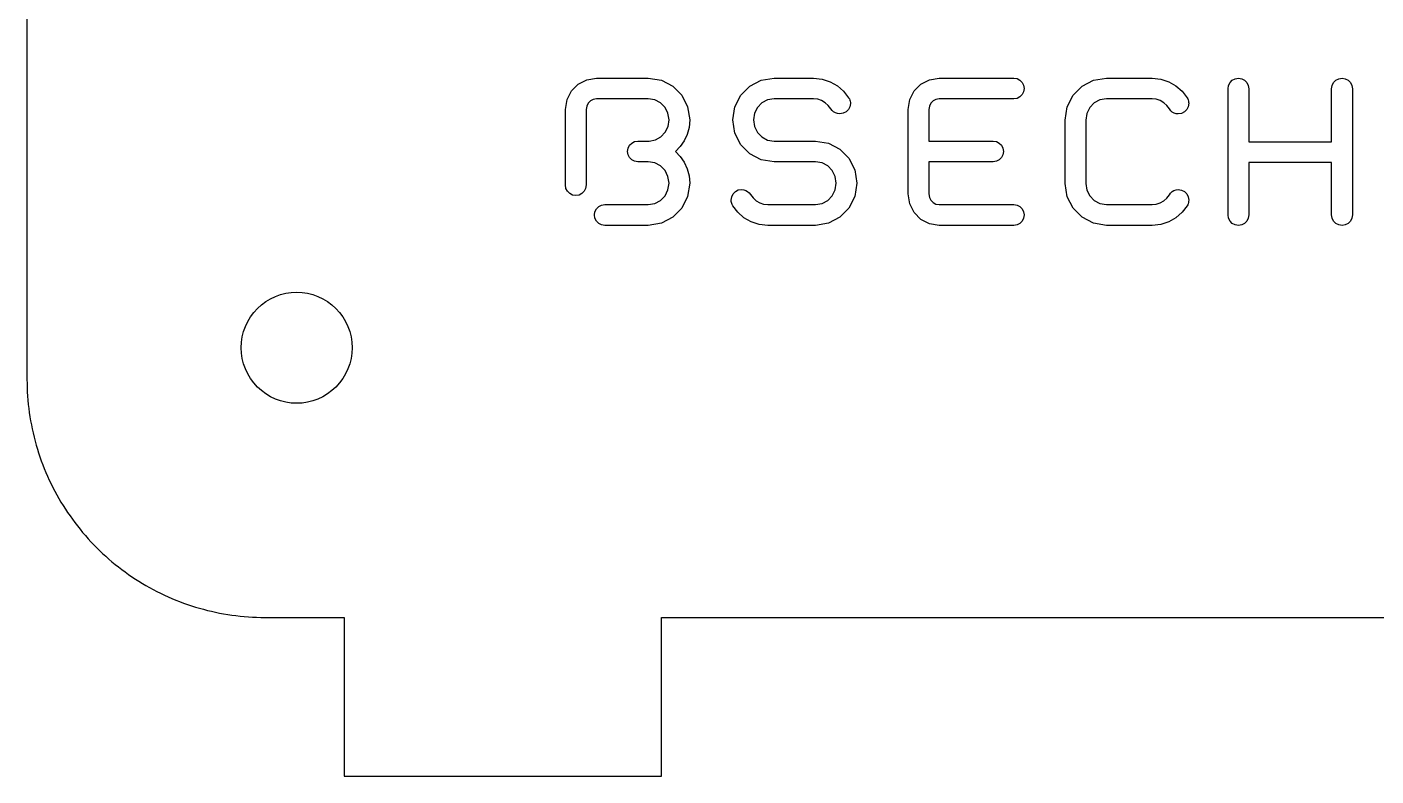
# Model space of a CAD drawing. Header units: metres. Extents: x 0 to 180, y -10 to 180.
# Drawn here: x 0 to 85, y -10 to 37.2 of the extents above; entities that cross this region are included whole.
import ezdxf

# ---------------------------------------------------------------- set-up
doc = ezdxf.new("R2010")
doc.units = ezdxf.units.M

msp = doc.modelspace()

# ---------------------------------------------------------------- linework, layer by layer
for p, q in [((0, 165), (0, 15)), ((34.0441, 32.6516), (34.3218, 33.1933)), ((34.3218, 33.1933), (34.7454, 33.619)), ((34.7454, 33.619), (35.283, 33.8975)), ((35.283, 33.8975), (35.9025, 33.9972)), ((35.9025, 33.9972), (39.1664, 33.9972)), ((39.1664, 33.9972), (39.9894, 33.8633)), ((39.9894, 33.8633), (40.7059, 33.4898)), ((40.7059, 33.4898), (41.2719, 32.9196)), ((44.991, 32.9193), (45.557, 33.4891)), ((45.557, 33.4891), (46.2735, 33.8624)), ((46.2735, 33.8624), (47.0965, 33.9962)), ((47.0965, 33.9962), (49.5764, 33.9962)), ((49.5764, 33.9962), (50.1244, 33.9387)), ((50.1244, 33.9387), (50.6323, 33.774)), ((50.6323, 33.774), (51.0883, 33.5141)), ((51.0883, 33.5141), (51.4803, 33.1709)), ((51.4803, 33.1709), (51.7964, 32.7562)), ((55.6471, 32.6516), (55.9248, 33.1933)), ((55.9248, 33.1933), (56.3486, 33.619)), ((56.3486, 33.619), (56.8865, 33.8975)), ((56.8865, 33.8975), (57.5065, 33.9972)), ((57.5065, 33.9972), (62.2064, 33.9972)), ((62.2064, 33.9972), (62.4145, 33.9644)), ((62.4145, 33.9644), (62.594, 33.8725)), ((62.594, 33.8725), (62.7347, 33.7318)), ((62.7347, 33.7318), (62.8266, 33.5523)), ((62.8266, 33.5523), (62.8594, 33.3442)), ((62.8594, 33.3442), (62.8266, 33.1358)), ((65.941, 32.919), (66.507, 33.4896)), ((66.507, 33.4896), (67.2235, 33.8632)), ((67.2235, 33.8632), (68.0464, 33.9972)), ((68.0464, 33.9972), (70.9194, 33.9972)), ((70.9194, 33.9972), (71.4673, 33.9396)), ((71.4673, 33.9396), (71.975, 33.7747)), ((71.975, 33.7747), (72.4306, 33.5145)), ((72.4306, 33.5145), (72.8224, 33.171)), ((72.8224, 33.171), (73.1384, 32.7562)), ((75.7155, 33.3292), (75.7482, 33.5423)), ((75.7155, 25.3783), (75.7155, 33.3292)), ((75.7482, 33.5423), (75.8398, 33.726)), ((75.8398, 33.726), (75.9803, 33.8698)), ((75.9803, 33.8698), (76.1595, 33.9637)), ((76.1595, 33.9637), (76.3675, 33.9972)), ((76.3675, 33.9972), (76.5759, 33.9637)), ((76.5759, 33.9637), (76.7554, 33.8698)), ((76.7554, 33.8698), (76.896, 33.726)), ((76.896, 33.726), (76.9877, 33.5423)), ((76.9877, 33.5423), (77.0205, 33.3292)), ((77.0205, 33.3292), (77.0205, 29.9902)), ((82.2424, 33.3292), (82.2753, 33.5423)), ((82.2424, 29.9902), (82.2424, 33.3292)), ((82.2753, 33.5423), (82.3672, 33.726)), ((82.3672, 33.726), (82.5079, 33.8698)), ((82.5079, 33.8698), (82.6874, 33.9637)), ((82.6874, 33.9637), (82.8954, 33.9972)), ((82.8954, 33.9972), (83.1039, 33.9637)), ((83.1039, 33.9637), (83.2834, 33.8698)), ((83.2834, 33.8698), (83.424, 33.726)), ((83.424, 33.726), (83.5157, 33.5423)), ((83.5157, 33.5423), (83.5484, 33.3292)), ((83.5484, 33.3292), (83.5484, 25.3783)), ((33.9445, 32.0252), (34.0441, 32.6516)), ((35.3748, 32.4208), (35.2832, 32.2377)), ((35.5153, 32.5642), (35.3748, 32.4208)), ((35.6945, 32.6578), (35.5153, 32.5642)), ((35.9025, 32.6912), (35.6945, 32.6578)), ((39.1664, 32.6912), (35.9025, 32.6912)), ((39.578, 32.6231), (39.1664, 32.6912)), ((39.9363, 32.4335), (39.578, 32.6231)), ((40.2195, 32.145), (39.9363, 32.4335)), ((41.2719, 32.9196), (41.6438, 32.1955)), ((44.6191, 32.1954), (44.991, 32.9193)), ((46.3266, 32.4335), (46.0434, 32.145)), ((46.6849, 32.6231), (46.3266, 32.4335)), ((47.0965, 32.6912), (46.6849, 32.6231)), ((49.5764, 32.6912), (47.0965, 32.6912)), ((49.8434, 32.6619), (49.5764, 32.6912)), ((50.0923, 32.5783), (49.8434, 32.6619)), ((50.3174, 32.4467), (50.0923, 32.5783)), ((50.513, 32.2736), (50.3174, 32.4467)), ((51.7964, 32.7562), (51.8386, 32.6851)), ((51.8386, 32.6851), (51.8707, 32.6124)), ((51.8707, 32.6124), (51.8931, 32.5387)), ((51.9104, 32.3912), (51.8781, 32.1932)), ((51.8931, 32.5387), (51.9062, 32.4648)), ((51.9062, 32.4648), (51.9104, 32.3912)), ((55.5475, 32.0252), (55.6471, 32.6516)), ((56.9779, 32.4208), (56.8862, 32.2377)), ((57.1185, 32.5642), (56.9779, 32.4208)), ((57.298, 32.6578), (57.1185, 32.5642)), ((57.5065, 32.6912), (57.298, 32.6578)), ((62.2064, 32.6912), (57.5065, 32.6912)), ((62.4145, 32.724), (62.2064, 32.6912)), ((62.594, 32.8157), (62.4145, 32.724)), ((62.7347, 32.9563), (62.594, 32.8157)), ((62.8266, 33.1358), (62.7347, 32.9563)), ((65.5691, 32.194), (65.941, 32.919)), ((67.2769, 32.4331), (66.994, 32.1439)), ((67.635, 32.623), (67.2769, 32.4331)), ((68.0464, 32.6912), (67.635, 32.623)), ((70.9194, 32.6912), (68.0464, 32.6912)), ((71.1864, 32.6619), (70.9194, 32.6912)), ((71.435, 32.5782), (71.1864, 32.6619)), ((71.6597, 32.4465), (71.435, 32.5782)), ((71.8551, 32.2731), (71.6597, 32.4465)), ((73.1384, 32.7562), (73.1729, 32.6916)), ((73.1729, 32.6916), (73.1985, 32.624)), ((73.2294, 32.4112), (73.1967, 32.1983)), ((73.1985, 32.624), (73.2161, 32.5543)), ((73.2161, 32.5543), (73.2262, 32.4831)), ((73.2262, 32.4831), (73.2294, 32.4112)), ((33.9445, 27.2643), (33.9445, 32.0252)), ((35.2832, 32.2377), (35.2505, 32.0252)), ((35.2505, 32.0252), (35.2505, 27.2643)), ((40.4055, 31.7798), (40.2195, 32.145)), ((40.4724, 31.3602), (40.4055, 31.7798)), ((41.6438, 32.1955), (41.7774, 31.3602)), ((44.4854, 31.3602), (44.6191, 32.1954)), ((45.8573, 31.7798), (45.7905, 31.3602)), ((46.0434, 32.145), (45.8573, 31.7798)), ((50.6734, 32.0652), (50.513, 32.2736)), ((50.7479, 31.9557), (50.6734, 32.0652)), ((50.8444, 31.867), (50.7479, 31.9557)), ((50.9598, 31.8012), (50.8444, 31.867)), ((51.0908, 31.7603), (50.9598, 31.8012)), ((51.2344, 31.7462), (51.0908, 31.7603)), ((51.4564, 31.7806), (51.2344, 31.7462)), ((51.643, 31.8751), (51.4564, 31.7806)), ((51.7862, 32.0169), (51.643, 31.8751)), ((51.8781, 32.1932), (51.7862, 32.0169)), ((55.5475, 26.6973), (55.5475, 32.0252)), ((56.8862, 32.2377), (56.8535, 32.0252)), ((56.8535, 32.0252), (56.8535, 30.0292)), ((65.4355, 31.3572), (65.5691, 32.194)), ((66.8082, 31.7778), (66.7415, 31.3572)), ((66.994, 32.1439), (66.8082, 31.7778)), ((72.0154, 32.0642), (71.8551, 32.2731)), ((72.1004, 31.9438), (72.0154, 32.0642)), ((72.1984, 31.8535), (72.1004, 31.9438)), ((72.3102, 31.7915), (72.1984, 31.8535)), ((72.4363, 31.7557), (72.3102, 31.7915)), ((72.5774, 31.7442), (72.4363, 31.7557)), ((72.7854, 31.7777), (72.5774, 31.7442)), ((72.9646, 31.8713), (72.7854, 31.7777)), ((73.1051, 32.0149), (72.9646, 31.8713)), ((73.1967, 32.1983), (73.1051, 32.0149)), ((40.2307, 30.5886), (40.4086, 30.9482)), ((40.4086, 30.9482), (40.4724, 31.3602)), ((41.7365, 30.8922), (41.6185, 30.4521)), ((41.7774, 31.3602), (41.7365, 30.8922)), ((44.6191, 30.5246), (44.4854, 31.3602)), ((45.7905, 31.3602), (45.8573, 30.9407)), ((45.8573, 30.9407), (46.0434, 30.5755)), ((65.4355, 27.3563), (65.4355, 31.3572)), ((66.7415, 31.3572), (66.7415, 27.3563)), ((37.8942, 29.5843), (37.9859, 29.7638)), ((37.9859, 29.7638), (38.1265, 29.9045)), ((38.1265, 29.9045), (38.306, 29.9964)), ((38.306, 29.9964), (38.5145, 30.0292)), ((38.5145, 30.0292), (39.2194, 30.0292)), ((39.2194, 30.0292), (39.6155, 30.1086)), ((39.6155, 30.1086), (39.9594, 30.3019)), ((39.9594, 30.3019), (40.2307, 30.5886)), ((41.431, 30.0475), (41.1815, 29.6864)), ((41.6185, 30.4521), (41.431, 30.0475)), ((44.991, 29.8004), (44.6191, 30.5246)), ((45.557, 29.2304), (44.991, 29.8004)), ((46.0434, 30.5755), (46.3266, 30.2869)), ((46.3266, 30.2869), (46.6849, 30.0974)), ((46.6849, 30.0974), (47.0965, 30.0292)), ((47.0965, 30.0292), (49.7074, 30.0292)), ((49.7074, 30.0292), (50.5304, 29.8951)), ((50.5304, 29.8951), (51.2469, 29.5205)), ((56.8535, 30.0292), (60.9004, 30.0292)), ((60.9004, 30.0292), (61.1089, 29.9964)), ((61.1089, 29.9964), (61.2884, 29.9045)), ((61.2884, 29.9045), (61.429, 29.7638)), ((61.429, 29.7638), (61.5207, 29.5843)), ((77.0205, 29.9902), (82.2424, 29.9902)), ((37.8615, 29.3762), (37.8942, 29.5843)), ((37.8942, 29.1678), (37.8615, 29.3762)), ((37.9859, 28.9883), (37.8942, 29.1678)), ((38.1265, 28.8477), (37.9859, 28.9883)), ((41.1815, 29.6864), (40.8774, 29.3762)), ((40.8774, 29.3762), (41.1815, 29.0589)), ((41.1815, 29.0589), (41.431, 28.6917)), ((46.2735, 28.8571), (45.557, 29.2304)), ((51.2469, 29.5205), (51.8129, 28.9473)), ((51.8129, 28.9473), (52.1847, 28.2173)), ((61.429, 28.9883), (61.2884, 28.8477)), ((61.5207, 29.1678), (61.429, 28.9883)), ((61.5207, 29.5843), (61.5534, 29.3762)), ((61.5534, 29.3762), (61.5207, 29.1678)), ((38.306, 28.756), (38.1265, 28.8477)), ((38.5145, 28.7233), (38.306, 28.756)), ((39.1664, 28.7233), (38.5145, 28.7233)), ((39.578, 28.6541), (39.1664, 28.7233)), ((39.9363, 28.4617), (39.578, 28.6541)), ((40.2195, 28.1688), (39.9363, 28.4617)), ((40.4055, 27.7981), (40.2195, 28.1688)), ((41.431, 28.6917), (41.6185, 28.2829)), ((41.6185, 28.2829), (41.7365, 27.8403)), ((47.0965, 28.7233), (46.2735, 28.8571)), ((49.7074, 28.7233), (47.0965, 28.7233)), ((50.1189, 28.6541), (49.7074, 28.7233)), ((50.477, 28.4617), (50.1189, 28.6541)), ((50.7599, 28.1688), (50.477, 28.4617)), ((50.9456, 27.7981), (50.7599, 28.1688)), ((52.1847, 28.2173), (52.3184, 27.3723)), ((60.9004, 28.7233), (56.8535, 28.7233)), ((56.8535, 28.7233), (56.8535, 26.6973)), ((61.1089, 28.756), (60.9004, 28.7233)), ((61.2884, 28.8477), (61.1089, 28.756)), ((82.2424, 28.6853), (77.0205, 28.6853)), ((77.0205, 28.6853), (77.0205, 25.3783)), ((82.2424, 25.3783), (82.2424, 28.6853)), ((33.9772, 27.0489), (33.9445, 27.2643)), ((35.2505, 27.2643), (35.2176, 27.0489)), ((40.4724, 27.3723), (40.4055, 27.7981)), ((40.4055, 26.9469), (40.4724, 27.3723)), ((41.7774, 27.3723), (41.6438, 26.5278)), ((41.7365, 27.8403), (41.7774, 27.3723)), ((51.0124, 27.3723), (50.9456, 27.7981)), ((50.9456, 26.9469), (51.0124, 27.3723)), ((52.3184, 27.3723), (52.1847, 26.5278)), ((65.5691, 26.5196), (65.4355, 27.3563)), ((66.7415, 27.3563), (66.8082, 26.9357)), ((34.0689, 26.8634), (33.9772, 27.0489)), ((34.2095, 26.718), (34.0689, 26.8634)), ((34.389, 26.6232), (34.2095, 26.718)), ((34.5975, 26.5893), (34.389, 26.6232)), ((34.8055, 26.6232), (34.5975, 26.5893)), ((34.985, 26.718), (34.8055, 26.6232)), ((35.1257, 26.8634), (34.985, 26.718)), ((35.2176, 27.0489), (35.1257, 26.8634)), ((39.9363, 26.2838), (40.2195, 26.5765)), ((40.2195, 26.5765), (40.4055, 26.9469)), ((41.6438, 26.5278), (41.2719, 25.7983)), ((44.3934, 26.3063), (44.4262, 26.5216)), ((44.4262, 26.5216), (44.5179, 26.7072)), ((44.5179, 26.7072), (44.6585, 26.8525)), ((44.6585, 26.8525), (44.838, 26.9473)), ((44.838, 26.9473), (45.0464, 26.9813)), ((45.0464, 26.9813), (45.1838, 26.9657)), ((45.1838, 26.9657), (45.3117, 26.9216)), ((45.3117, 26.9216), (45.4271, 26.853)), ((45.4271, 26.853), (45.5267, 26.7635)), ((45.5267, 26.7635), (45.7679, 26.4461)), ((45.7679, 26.4461), (45.9635, 26.2704)), ((50.477, 26.2838), (50.7599, 26.5765)), ((50.7599, 26.5765), (50.9456, 26.9469)), ((52.1847, 26.5278), (51.8129, 25.7983)), ((55.6471, 26.0666), (55.5475, 26.6973)), ((56.8535, 26.6973), (56.8862, 26.4819)), ((56.8862, 26.4819), (56.9779, 26.2964)), ((65.941, 25.7949), (65.5691, 26.5196)), ((66.8082, 26.9357), (66.994, 26.5696)), ((66.994, 26.5696), (67.2769, 26.2804)), ((71.6597, 26.267), (71.8551, 26.4404)), ((71.8551, 26.4404), (72.0154, 26.6493)), ((72.0154, 26.6493), (72.0904, 26.7543)), ((72.0904, 26.7543), (72.1872, 26.8427)), ((72.1872, 26.8427), (72.3027, 26.9105)), ((72.3027, 26.9105), (72.4338, 26.9539)), ((72.4338, 26.9539), (72.5774, 26.9693)), ((72.5774, 26.9693), (72.7854, 26.9358)), ((72.7854, 26.9358), (72.9646, 26.8422)), ((72.9646, 26.8422), (73.1051, 26.6986)), ((73.1051, 26.6986), (73.1967, 26.5152)), ((73.1967, 26.5152), (73.2294, 26.3023)), ((35.7725, 25.3693), (35.8052, 25.5777)), ((35.8052, 25.5777), (35.8969, 25.7572)), ((35.8969, 25.7572), (36.0375, 25.8978)), ((36.0375, 25.8978), (36.217, 25.9895)), ((36.217, 25.9895), (36.4255, 26.0223)), ((36.4255, 26.0223), (39.1664, 26.0223)), ((39.1664, 26.0223), (39.578, 26.0914)), ((39.578, 26.0914), (39.9363, 26.2838)), ((41.2719, 25.7983), (40.7059, 25.2256)), ((44.3967, 26.2283), (44.3934, 26.3063)), ((44.4068, 26.1556), (44.3967, 26.2283)), ((44.4245, 26.087), (44.4068, 26.1556)), ((44.4505, 26.0213), (44.4245, 26.087)), ((44.4854, 25.9573), (44.4505, 26.0213)), ((44.8015, 25.5426), (44.4854, 25.9573)), ((45.1932, 25.1994), (44.8015, 25.5426)), ((45.9635, 26.2704), (46.1886, 26.1369)), ((46.1886, 26.1369), (46.4374, 26.052)), ((46.4374, 26.052), (46.7045, 26.0223)), ((46.7045, 26.0223), (49.7074, 26.0223)), ((49.7074, 26.0223), (50.1189, 26.0914)), ((50.1189, 26.0914), (50.477, 26.2838)), ((51.8129, 25.7983), (51.2469, 25.2256)), ((55.9248, 25.5225), (55.6471, 26.0666)), ((56.3486, 25.0957), (55.9248, 25.5225)), ((56.9779, 26.2964), (57.1185, 26.151)), ((57.1185, 26.151), (57.298, 26.0562)), ((57.298, 26.0562), (57.5065, 26.0223)), ((57.5065, 26.0223), (62.2064, 26.0223)), ((62.2064, 26.0223), (62.4145, 25.9895)), ((62.4145, 25.9895), (62.594, 25.8978)), ((62.594, 25.8978), (62.7347, 25.7572)), ((62.7347, 25.7572), (62.8266, 25.5777)), ((62.8266, 25.5777), (62.8594, 25.3693)), ((66.507, 25.2245), (65.941, 25.7949)), ((67.2769, 26.2804), (67.635, 26.0905)), ((67.635, 26.0905), (68.0464, 26.0223)), ((68.0464, 26.0223), (70.9194, 26.0223)), ((70.9194, 26.0223), (71.1864, 26.0516)), ((71.1864, 26.0516), (71.435, 26.1353)), ((71.435, 26.1353), (71.6597, 26.267)), ((72.8224, 25.5426), (72.4306, 25.1994)), ((73.1384, 25.9573), (72.8224, 25.5426)), ((73.1679, 26.0157), (73.1384, 25.9573)), ((73.1929, 26.0801), (73.1679, 26.0157)), ((73.2124, 26.1499), (73.1929, 26.0801)), ((73.225, 26.2241), (73.2124, 26.1499)), ((73.2294, 26.3023), (73.225, 26.2241)), ((35.8052, 25.1613), (35.7725, 25.3693)), ((35.8969, 24.9821), (35.8052, 25.1613)), ((36.0375, 24.8416), (35.8969, 24.9821)), ((36.217, 24.75), (36.0375, 24.8416)), ((36.4255, 24.7173), (36.217, 24.75)), ((39.1664, 24.7173), (36.4255, 24.7173)), ((39.9894, 24.8513), (39.1664, 24.7173)), ((40.7059, 25.2256), (39.9894, 24.8513)), ((45.6489, 24.9395), (45.1932, 25.1994)), ((46.1566, 24.7748), (45.6489, 24.9395)), ((46.7045, 24.7173), (46.1566, 24.7748)), ((49.7074, 24.7173), (46.7045, 24.7173)), ((50.5304, 24.8513), (49.7074, 24.7173)), ((51.2469, 25.2256), (50.5304, 24.8513)), ((56.8865, 24.817), (56.3486, 25.0957)), ((57.5065, 24.7173), (56.8865, 24.817)), ((62.2064, 24.7173), (57.5065, 24.7173)), ((62.4145, 24.75), (62.2064, 24.7173)), ((62.594, 24.8416), (62.4145, 24.75)), ((62.7347, 24.9821), (62.594, 24.8416)), ((62.8266, 25.1613), (62.7347, 24.9821)), ((62.8594, 25.3693), (62.8266, 25.1613)), ((67.2235, 24.8512), (66.507, 25.2245)), ((68.0464, 24.7173), (67.2235, 24.8512)), ((70.9194, 24.7173), (68.0464, 24.7173)), ((71.4673, 24.7748), (70.9194, 24.7173)), ((71.975, 24.9395), (71.4673, 24.7748)), ((72.4306, 25.1994), (71.975, 24.9395)), ((75.7482, 25.1671), (75.7155, 25.3783)), ((75.8398, 24.9853), (75.7482, 25.1671)), ((75.9803, 24.8431), (75.8398, 24.9853)), ((76.1595, 24.7504), (75.9803, 24.8431)), ((76.3675, 24.7173), (76.1595, 24.7504)), ((76.5759, 24.7504), (76.3675, 24.7173)), ((76.7554, 24.8431), (76.5759, 24.7504)), ((76.896, 24.9853), (76.7554, 24.8431)), ((76.9877, 25.1671), (76.896, 24.9853)), ((77.0205, 25.3783), (76.9877, 25.1671)), ((82.2753, 25.1671), (82.2424, 25.3783)), ((82.3672, 24.9853), (82.2753, 25.1671)), ((82.5079, 24.8431), (82.3672, 24.9853)), ((82.6874, 24.7504), (82.5079, 24.8431)), ((82.8954, 24.7173), (82.6874, 24.7504)), ((83.1039, 24.7504), (82.8954, 24.7173)), ((83.2834, 24.8431), (83.1039, 24.7504)), ((83.424, 24.9853), (83.2834, 24.8431)), ((83.5157, 25.1671), (83.424, 24.9853)), ((83.5484, 25.3783), (83.5157, 25.1671)), ((15.984, 20.3493), (16.3172, 20.4327)), ((16.3172, 20.4327), (16.6569, 20.4831)), ((16.6569, 20.4831), (17, 20.5)), ((17, 20.5), (17.3431, 20.4831)), ((17.3431, 20.4831), (17.6828, 20.4327)), ((17.6828, 20.4327), (18.016, 20.3493)), ((14.5251, 19.4749), (14.7796, 19.7055)), ((14.7796, 19.7055), (15.0555, 19.9101)), ((15.0555, 19.9101), (15.3501, 20.0867)), ((15.3501, 20.0867), (15.6606, 20.2336)), ((15.6606, 20.2336), (15.984, 20.3493)), ((18.016, 20.3493), (18.3394, 20.2336)), ((18.3394, 20.2336), (18.6499, 20.0867)), ((18.6499, 20.0867), (18.9445, 19.9101)), ((18.9445, 19.9101), (19.2204, 19.7055)), ((19.2204, 19.7055), (19.4749, 19.4749)), ((13.9133, 18.6499), (14.0899, 18.9445)), ((14.0899, 18.9445), (14.2945, 19.2204)), ((14.2945, 19.2204), (14.5251, 19.4749)), ((19.4749, 19.4749), (19.7055, 19.2204)), ((19.7055, 19.2204), (19.9101, 18.9445)), ((19.9101, 18.9445), (20.0867, 18.6499)), ((13.5673, 17.6828), (13.6507, 18.016)), ((13.6507, 18.016), (13.7664, 18.3394)), ((13.7664, 18.3394), (13.9133, 18.6499)), ((20.0867, 18.6499), (20.2336, 18.3394)), ((20.2336, 18.3394), (20.3493, 18.016)), ((20.3493, 18.016), (20.4327, 17.6828)), ((13.5, 17), (13.5169, 17.3431)), ((13.5169, 17.3431), (13.5673, 17.6828)), ((20.4327, 17.6828), (20.4831, 17.3431)), ((20.4831, 17.3431), (20.5, 17)), ((13.5169, 16.6569), (13.5, 17)), ((13.5673, 16.3172), (13.5169, 16.6569)), ((13.6507, 15.984), (13.5673, 16.3172)), ((20.4327, 16.3172), (20.3493, 15.984)), ((20.4831, 16.6569), (20.4327, 16.3172)), ((20.5, 17), (20.4831, 16.6569)), ((13.7664, 15.6606), (13.6507, 15.984)), ((13.9133, 15.3501), (13.7664, 15.6606)), ((14.0899, 15.0555), (13.9133, 15.3501)), ((20.0867, 15.3501), (19.9101, 15.0555)), ((20.2336, 15.6606), (20.0867, 15.3501)), ((20.3493, 15.984), (20.2336, 15.6606)), ((0, 15), (0.0023, 14.7382)), ((0.0023, 14.7382), (0.0091, 14.4765)), ((0.0091, 14.4765), (0.0206, 14.215)), ((14.2945, 14.7796), (14.0899, 15.0555)), ((14.5251, 14.5251), (14.2945, 14.7796)), ((14.7796, 14.2945), (14.5251, 14.5251)), ((19.4749, 14.5251), (19.2204, 14.2945)), ((19.7055, 14.7796), (19.4749, 14.5251)), ((19.9101, 15.0555), (19.7055, 14.7796)), ((0.0206, 14.215), (0.0365, 13.9537)), ((0.0365, 13.9537), (0.0571, 13.6927)), ((0.0571, 13.6927), (0.0822, 13.4321)), ((15.0555, 14.0899), (14.7796, 14.2945)), ((15.3501, 13.9133), (15.0555, 14.0899)), ((15.6606, 13.7664), (15.3501, 13.9133)), ((15.984, 13.6507), (15.6606, 13.7664)), ((16.3172, 13.5673), (15.984, 13.6507)), ((18.016, 13.6507), (17.6828, 13.5673)), ((18.3394, 13.7664), (18.016, 13.6507)), ((18.6499, 13.9133), (18.3394, 13.7664)), ((18.9445, 14.0899), (18.6499, 13.9133)), ((19.2204, 14.2945), (18.9445, 14.0899)), ((0.0822, 13.4321), (0.1118, 13.172)), ((0.1118, 13.172), (0.146, 12.9124)), ((0.146, 12.9124), (0.1847, 12.6535)), ((16.6569, 13.5169), (16.3172, 13.5673)), ((17, 13.5), (16.6569, 13.5169)), ((17.3431, 13.5169), (17, 13.5)), ((17.6828, 13.5673), (17.3431, 13.5169)), ((0.1847, 12.6535), (0.2279, 12.3953)), ((0.2279, 12.3953), (0.2756, 12.1379)), ((0.2756, 12.1379), (0.3278, 11.8813)), ((0.3278, 11.8813), (0.3844, 11.6257)), ((0.3844, 11.6257), (0.4456, 11.3712)), ((0.4456, 11.3712), (0.5111, 11.1177)), ((0.5111, 11.1177), (0.5811, 10.8654)), ((0.5811, 10.8654), (0.6554, 10.6144)), ((0.6554, 10.6144), (0.7341, 10.3647)), ((0.7341, 10.3647), (0.8172, 10.1165)), ((0.8172, 10.1165), (0.9046, 9.8697)), ((0.9046, 9.8697), (0.9963, 9.6245)), ((0.9963, 9.6245), (1.0922, 9.3809)), ((1.0922, 9.3809), (1.1924, 9.139)), ((1.1924, 9.139), (1.2968, 8.8989)), ((1.2968, 8.8989), (1.4054, 8.6607)), ((1.4054, 8.6607), (1.5181, 8.4244)), ((1.5181, 8.4244), (1.6349, 8.1901)), ((1.6349, 8.1901), (1.7558, 7.9579)), ((1.7558, 7.9579), (1.8807, 7.7279)), ((1.8807, 7.7279), (2.0096, 7.5)), ((2.0096, 7.5), (2.1425, 7.2744)), ((2.1425, 7.2744), (2.2793, 7.0512)), ((2.2793, 7.0512), (2.4199, 6.8304)), ((2.4199, 6.8304), (2.5644, 6.6121)), ((2.5644, 6.6121), (2.7127, 6.3963)), ((2.7127, 6.3963), (2.8647, 6.1832)), ((2.8647, 6.1832), (3.0205, 5.9728)), ((3.0205, 5.9728), (3.1798, 5.7651)), ((3.1798, 5.7651), (3.3428, 5.5602)), ((3.3428, 5.5602), (3.5093, 5.3582)), ((3.5093, 5.3582), (3.6793, 5.1591)), ((3.6793, 5.1591), (3.8528, 4.963)), ((3.8528, 4.963), (4.0297, 4.77)), ((4.0297, 4.77), (4.2099, 4.5801)), ((4.2099, 4.5801), (4.3934, 4.3934)), ((4.3934, 4.3934), (4.5801, 4.2099)), ((4.5801, 4.2099), (4.77, 4.0297)), ((4.77, 4.0297), (4.963, 3.8528)), ((4.963, 3.8528), (5.1591, 3.6793)), ((5.1591, 3.6793), (5.3582, 3.5093)), ((5.3582, 3.5093), (5.5602, 3.3428)), ((5.5602, 3.3428), (5.7651, 3.1798)), ((5.7651, 3.1798), (5.9728, 3.0205)), ((5.9728, 3.0205), (6.1832, 2.8647)), ((6.1832, 2.8647), (6.3963, 2.7127)), ((6.3963, 2.7127), (6.6121, 2.5644)), ((6.6121, 2.5644), (6.8304, 2.4199)), ((6.8304, 2.4199), (7.0512, 2.2793)), ((7.0512, 2.2793), (7.2744, 2.1425)), ((7.2744, 2.1425), (7.5, 2.0096)), ((7.5, 2.0096), (7.7279, 1.8807)), ((7.7279, 1.8807), (7.9579, 1.7558)), ((7.9579, 1.7558), (8.1901, 1.6349)), ((8.1901, 1.6349), (8.4244, 1.5181)), ((8.4244, 1.5181), (8.6607, 1.4054)), ((8.6607, 1.4054), (8.8989, 1.2968)), ((8.8989, 1.2968), (9.139, 1.1924)), ((9.139, 1.1924), (9.3809, 1.0922)), ((9.3809, 1.0922), (9.6245, 0.9963)), ((9.6245, 0.9963), (9.8697, 0.9046)), ((9.8697, 0.9046), (10.1165, 0.8172)), ((10.1165, 0.8172), (10.3647, 0.7341)), ((10.3647, 0.7341), (10.6144, 0.6554)), ((10.6144, 0.6554), (10.8654, 0.5811)), ((10.8654, 0.5811), (11.1177, 0.5111)), ((11.1177, 0.5111), (11.3712, 0.4456)), ((11.3712, 0.4456), (11.6257, 0.3844)), ((11.6257, 0.3844), (11.8813, 0.3278)), ((11.8813, 0.3278), (12.1379, 0.2756)), ((12.1379, 0.2756), (12.3953, 0.2279)), ((12.3953, 0.2279), (12.6535, 0.1847)), ((12.6535, 0.1847), (12.9124, 0.146)), ((12.9124, 0.146), (13.172, 0.1118)), ((13.172, 0.1118), (13.4321, 0.0822)), ((13.4321, 0.0822), (13.6927, 0.0571)), ((13.6927, 0.0571), (13.9537, 0.0365)), ((13.9537, 0.0365), (14.215, 0.0206)), ((14.215, 0.0206), (14.4765, 0.0091)), ((14.4765, 0.0091), (14.7382, 0.0023)), ((14.7382, 0.0023), (15, 0)), ((15, 0), (20, 0)), ((20, 0), (20, -10)), ((40, 0), (140, 0)), ((40, -10), (40, 0)), ((20, -10), (40, -10))]:
    msp.add_line(p, q)

doc.saveas('drawing.dxf')
